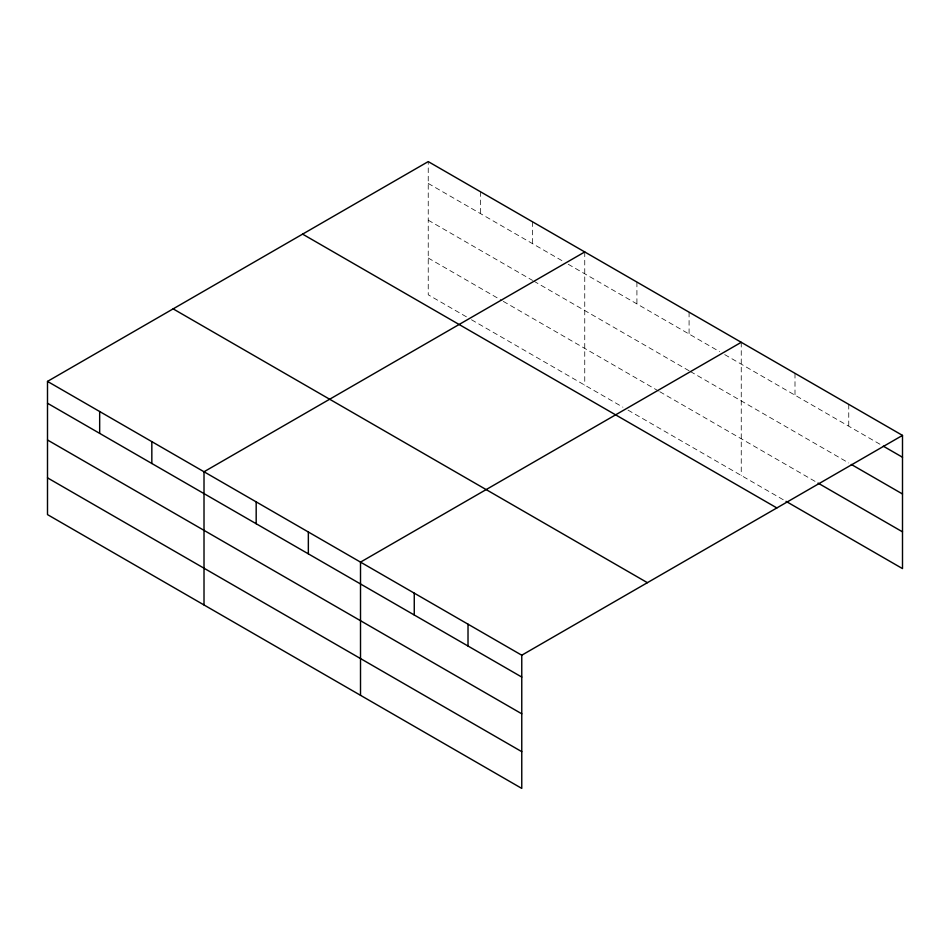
<?xml version="1.0" encoding="UTF-8"?>
<svg xmlns="http://www.w3.org/2000/svg" width="950" height="950" viewBox="0 0 950 950"><rect width="100%" height="100%" fill="white"/><g stroke="black" fill="none" stroke-linecap="round" stroke-linejoin="round"><path stroke-width="0.71" stroke-dasharray="4.75 3.56" d="M466.414 316.825L428.236 294.785L428.236 161.595M428.236 183.433L563.112 261.309M568.207 264.243L719.625 351.666M724.707 354.599L882.028 445.431M428.236 220.186L532.57 280.416M533.852 281.152L689.082 370.773M690.353 371.509L848.754 462.959M428.236 258.032L502.039 300.639M503.31 301.376L658.54 391.008M659.811 391.733L816.751 482.351M471.497 319.758L622.915 407.182M628.009 410.115L784.759 500.614M848.754 404.367L848.754 426.218M794.996 373.338L794.996 395.188M741.249 342.309L741.249 475.499M689.082 312.182L689.082 334.032M636.916 282.067L636.916 303.917M584.749 251.952L584.749 385.142M532.57 221.825L532.57 243.675M480.403 191.71L480.403 213.56"/><path stroke-width="1.43" d="M47.5 381.401L521.764 655.215L521.764 788.405L47.5 514.603L47.5 381.401L428.236 161.595L902.5 435.397L902.5 568.599L786.042 501.363M584.749 251.952L204.013 471.77L204.013 604.96M741.249 342.309L360.513 562.127L360.513 695.317M521.764 655.215L902.5 435.397M883.298 446.168L902.5 457.247M851.307 464.443L902.5 493.988M818.033 483.087L902.5 531.846M302.599 234.127L776.863 507.941M173.138 308.869L647.401 582.683M47.5 403.251L521.764 677.065M47.5 439.992L521.764 713.806M47.5 477.85L521.764 751.664M468.017 624.186L468.017 646.036M414.259 593.156L414.259 615.006M308.346 532L308.346 553.85M256.179 501.885L256.179 523.735M151.834 441.643L151.834 463.493M99.667 411.528L99.667 433.378"/></g></svg>
